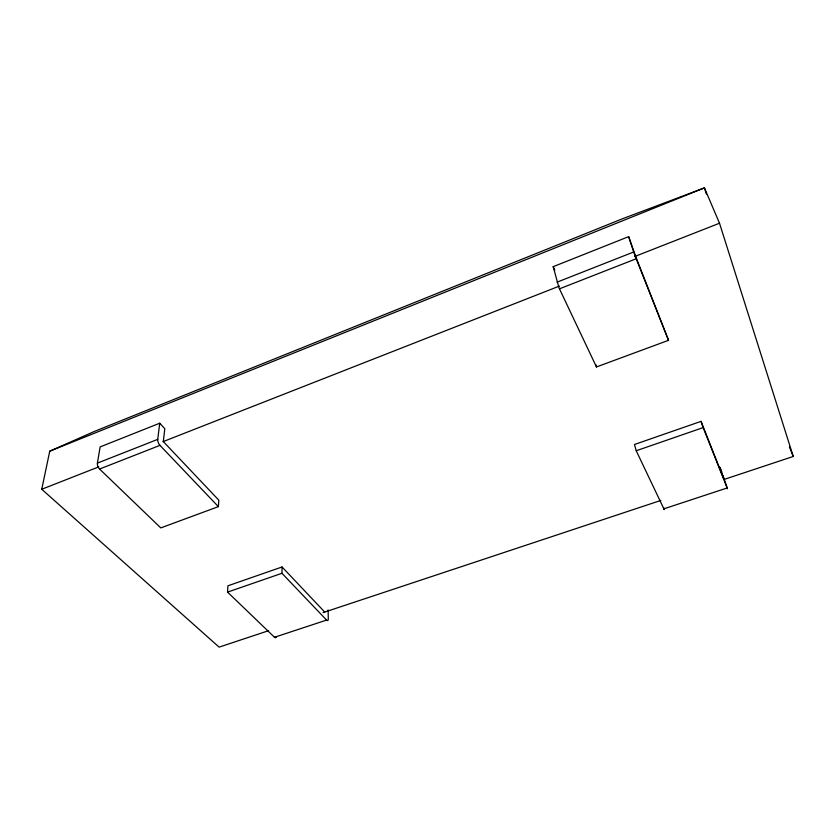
<?xml version="1.0" encoding="UTF-8"?>
<svg xmlns="http://www.w3.org/2000/svg" width="835" height="835" viewBox="0 0 835 835"><rect width="100%" height="100%" fill="white"/><g stroke="black" fill="none" stroke-linecap="round" stroke-linejoin="round"><path stroke-width="1.25" d="M328.124 609.926L328.291 618.829A3.747 1.419 72.7 0 1 326.589 620.081L281.959 573.29L282.053 566.975L227.903 585.805L227.548 592.109L274.506 637.262A3.695 1.576 73.1 0 0 276.333 636.688M218.384 506.636L218.812 500.175L163.305 441.548L164.808 428.679L159.715 423.22L100.137 446.913L97.403 463.122A4.457 2.317 66.7 0 0 99.574 469.03L160.79 527.908L218.384 506.636L159.955 445.368A4.53 2.098 67.2 0 1 157.742 439.367L159.715 423.22M268.599 630.696L219.104 647.125L41.75 489.258L49.745 451.192L94.564 431.361L622.43 218.78L704.427 187.875L719.509 223.227L793.25 456.474L723.955 479.488M49.745 451.192L704.427 187.875L706.4 194.064M553.198 266.668L628.661 236.649L635.571 256.178L668.532 340.315L596.472 366.941L558.991 287.825L553.198 266.668L554.837 270.154M97.403 463.122L157.742 439.367M557.008 282.178L633.702 251.982L628.661 236.649M41.75 489.258L98.739 466.89M162.992 441.663L559.471 286.05M634.642 256.543L719.509 223.227M99.574 469.03L159.955 445.368M559.44 288.837L636.186 258.766L668.532 340.315M721.795 472.057L719.916 467.308L724.06 479.447L701.045 421.362L634.485 444.491L636.218 450.754L664.253 509.621L663.971 508.056M227.548 592.109L281.959 573.29M636.218 450.754L703.153 427.593L727.462 488.778L722.995 475.564M323.041 612.608L660.85 500.436M274.506 637.262L326.589 620.081M663.773 508.87L727.108 487.984M282.053 566.975L324.731 612.055M789.399 446.976L793.25 456.474M636.186 258.766L633.702 251.982M701.045 421.362L703.153 427.593M595.929 364.832L596.472 366.941"/></g></svg>
